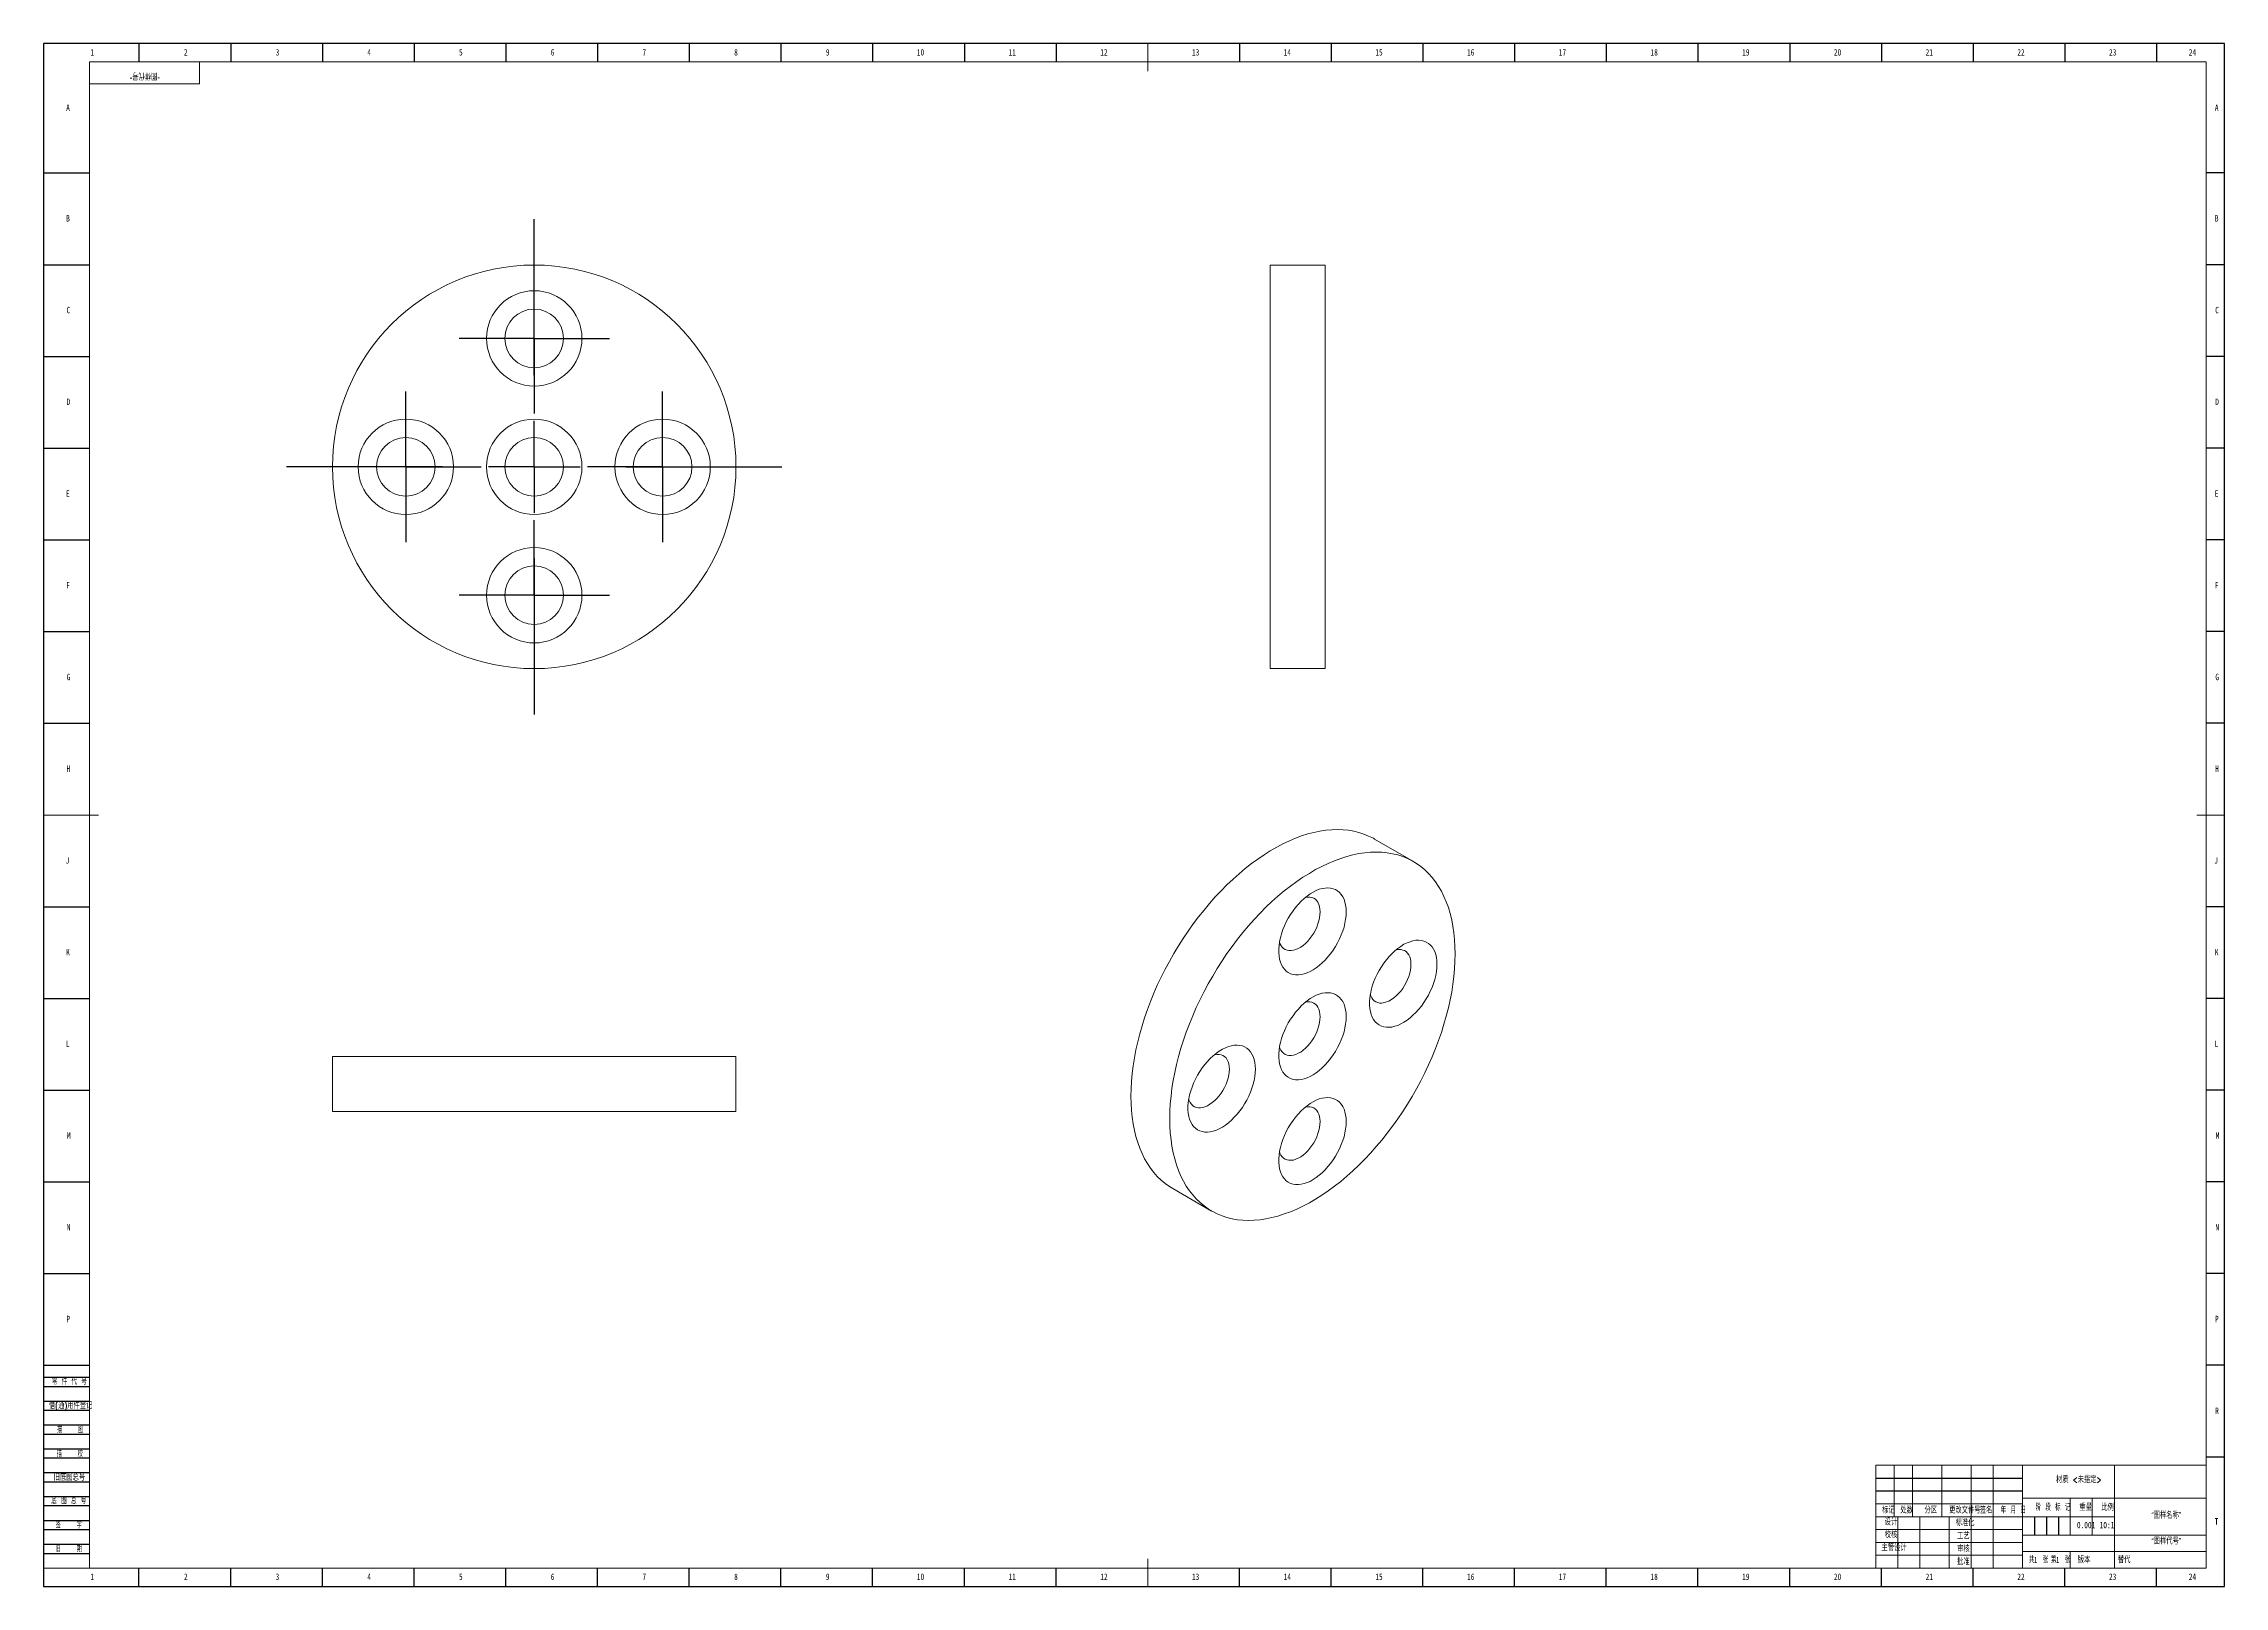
# Model space of a CAD drawing. Header units: millimetres. Extents: x 0 to 1189, y 0 to 841.
import ezdxf

# ---------------------------------------------------------------- set-up
doc = ezdxf.new("R2010")
doc.units = ezdxf.units.MM
for name, color, linetype in [('10', 7, 'Continuous'), ('5', 7, 'Continuous'), ('9', 7, 'Continuous'), ('SLD-0', 7, 'Continuous')]:
    doc.layers.add(name, color=color, linetype=linetype)
doc.styles.add('SLDTEXTSTYLE0', font='TXT', dxfattribs={"width": 0.7, "bigfont": 'bigfont'})
doc.styles.add('SLDTEXTSTYLE1', font='TXT', dxfattribs={"width": 0.6, "bigfont": 'bigfont'})
doc.styles.add('SLDTEXTSTYLE2', font='TXT', dxfattribs={"width": 0.614286, "bigfont": 'bigfont'})
doc.styles.add('SLDTEXTSTYLE3', font='TXT', dxfattribs={"width": 0.62, "bigfont": 'bigfont'})
doc.styles.add('SLDTEXTSTYLE4', font='TXT', dxfattribs={"width": 0.566667, "bigfont": 'bigfont'})
doc.styles.add('SLDTEXTSTYLE5', font='TXT', dxfattribs={"width": 0.7})

# ---------------------------------------------------------------- blocks, each defined once
blk = doc.blocks.new('SW_CENTERMARKSYMBOL_0')
at = {"layer": '10', "color": 0}
for p, q in [((0, 50), (0, 135)), ((0, 0), (0, 25)), ((-50, 0), (-135, 0)), ((0, 0), (-25, 0)), ((0, 0), (0, -25)), ((0, 0), (25, 0)), ((50, 0), (135, 0)), ((0, -50), (0, -135))]:
    blk.add_line(p, q, dxfattribs=at)
blk = doc.blocks.new('SW_CENTERMARKSYMBOL_1')
at = {"layer": '10', "color": 0}
for p, q in [((0, 25), (0, 41)), ((0, 0), (0, 25)), ((-25, 0), (-41, 0)), ((0, 0), (-25, 0)), ((0, 0), (0, -25)), ((0, 0), (25, 0)), ((25, 0), (41, 0)), ((0, -25), (0, -41))]:
    blk.add_line(p, q, dxfattribs=at)
blk = doc.blocks.new('SW_CENTERMARKSYMBOL_2')
at = {"layer": '10', "color": 0}
for p, q in [((0, 25), (0, 41)), ((0, 0), (0, 25)), ((-25, 0), (-41, 0)), ((0, 0), (-25, 0)), ((0, 0), (0, -25)), ((0, 0), (25, 0)), ((25, 0), (41, 0)), ((0, -25), (0, -41))]:
    blk.add_line(p, q, dxfattribs=at)
blk = doc.blocks.new('SW_CENTERMARKSYMBOL_3')
at = {"layer": '10', "color": 0}
for p, q in [((0, 25), (0, 41)), ((0, 0), (0, 25)), ((-25, 0), (-41, 0)), ((0, 0), (-25, 0)), ((0, 0), (0, -25)), ((0, 0), (25, 0)), ((25, 0), (41, 0)), ((0, -25), (0, -41))]:
    blk.add_line(p, q, dxfattribs=at)
blk = doc.blocks.new('SW_CENTERMARKSYMBOL_4')
at = {"layer": '10', "color": 0}
for p, q in [((0, 25), (0, 41)), ((0, 0), (0, 25)), ((-25, 0), (-41, 0)), ((0, 0), (-25, 0)), ((0, 0), (0, -25)), ((0, 0), (25, 0)), ((25, 0), (41, 0)), ((0, -25), (0, -41))]:
    blk.add_line(p, q, dxfattribs=at)

msp = doc.modelspace()

# ---------------------------------------------------------------- linework, layer by layer
at = {"color": 7, "linetype": 'Continuous', "lineweight": 15}
for p, q in [((698.7, 720.3), (668.7, 720.3)), ((668.7, 720.3), (668.7, 500.3)), ((698.7, 720.3), (698.7, 500.3)), ((668.7, 500.3), (698.7, 500.3)), ((746.8, 395.2), (725.6, 407.4)), ((157.5, 288.9), (157.5, 258.9)), ((377.5, 288.9), (157.5, 288.9)), ((377.5, 258.9), (377.5, 288.9)), ((377.5, 258.9), (157.5, 258.9)), ((615.6, 216.9), (636.8, 204.6))]:
    msp.add_line(p, q, dxfattribs=at)
at = {"color": 7, "linetype": 'Continuous', "lineweight": 15, "flags": 128}
for points in [[(725.6, 407.4), (725, 407.8), (722.4, 409), (719.8, 410.1), (717.1, 411), (714.3, 411.7), (711.4, 412.2), (708.5, 412.5), (705.4, 412.6), (702.3, 412.5), (699.1, 412.2), (695.9, 411.7), (692.6, 411), (689.3, 410.2), (685.9, 409.1), (682.6, 407.8), (679.2, 406.4), (675.7, 404.8), (672.3, 402.9), (668.8, 401), (665.4, 398.8), (662, 396.5), (658.6, 394), (655.2, 391.3), (651.8, 388.5), (648.5, 385.6), (645.2, 382.4), (642, 379.2), (638.8, 375.8), (635.7, 372.3), (632.7, 368.7), (629.7, 365), (626.8, 361.2), (624, 357.2), (621.3, 353.2), (618.7, 349.1), (616.2, 345), (613.8, 340.7), (611.5, 336.5), (609.3, 332.1), (607.2, 327.7), (605.3, 323.3), (603.5, 318.9), (601.8, 314.5), (600.3, 310), (598.9, 305.6), (597.6, 301.2), (596.5, 296.8), (595.5, 292.4), (594.7, 288.1), (594, 283.8), (593.5, 279.5), (593.1, 275.4), (592.9, 271.3), (592.8, 267.3), (592.9, 263.3), (593.1, 259.5), (593.5, 255.8), (594, 252.1), (594.7, 248.6), (595.5, 245.3), (596.5, 242), (597.6, 238.9), (598.9, 235.9), (600.3, 233.1), (601.8, 230.5), (603.5, 228), (605.3, 225.6), (607.2, 223.5), (609.3, 221.5), (611.5, 219.6), (613.8, 218), (615.6, 216.9)], [(769.6, 344.8), (769.5, 348.7), (769.3, 352.6), (768.9, 356.3), (768.3, 359.9), (767.7, 363.4), (766.8, 366.8), (765.9, 370.1), (764.7, 373.2), (763.5, 376.1), (762.1, 378.9), (760.5, 381.6), (758.8, 384.1), (757, 386.5), (755.1, 388.6), (753, 390.6), (750.9, 392.4), (748.6, 394.1), (746.2, 395.5), (743.7, 396.8), (741, 397.9), (738.3, 398.7), (735.5, 399.4), (732.6, 399.9), (729.7, 400.2), (726.6, 400.3), (723.5, 400.2), (720.3, 399.9), (717.1, 399.5), (713.8, 398.8), (710.5, 397.9), (707.2, 396.8), (703.8, 395.6), (700.4, 394.1), (696.9, 392.5), (693.5, 390.7), (690.1, 388.7), (686.6, 386.6), (683.2, 384.2), (679.8, 381.7), (676.4, 379.1), (673, 376.3), (669.7, 373.3), (666.4, 370.2), (663.2, 367), (660, 363.6), (656.9, 360.1), (653.9, 356.5), (650.9, 352.8), (648, 348.9), (645.2, 345), (642.5, 341), (639.9, 336.9), (637.4, 332.7), (635, 328.5), (632.7, 324.2), (630.5, 319.9), (628.4, 315.5), (626.5, 311.1), (624.7, 306.7), (623, 302.2), (621.5, 297.8), (620.1, 293.4), (618.8, 288.9), (617.7, 284.5), (616.7, 280.2), (615.9, 275.8), (615.2, 271.5), (614.7, 267.3), (614.3, 263.1), (614.1, 259), (614, 255), (614.1, 251.1), (614.3, 247.2), (614.7, 243.5), (615.2, 239.9), (615.9, 236.4), (616.7, 233), (617.7, 229.8), (618.8, 226.7), (620.1, 223.7), (621.5, 220.9), (623, 218.2), (624.7, 215.7), (626.5, 213.4), (628.4, 211.2), (630.5, 209.2), (632.7, 207.4), (635, 205.8), (637.4, 204.3), (639.9, 203), (642.5, 202), (645.2, 201.1), (648, 200.4), (650.9, 199.9), (653.9, 199.6), (656.9, 199.5), (660, 199.6), (663.2, 199.9), (666.4, 200.4), (669.7, 201), (673, 201.9), (676.4, 203), (679.8, 204.2), (683.2, 205.7), (686.6, 207.3), (690.1, 209.1), (693.5, 211.1), (696.9, 213.3), (700.4, 215.6), (703.8, 218.1), (707.2, 220.7), (710.5, 223.6), (713.8, 226.5), (717.1, 229.6), (720.3, 232.9), (723.5, 236.2), (726.6, 239.7), (729.7, 243.3), (732.6, 247.1), (735.5, 250.9), (738.3, 254.8), (741, 258.8), (743.7, 262.9), (746.2, 267.1), (748.6, 271.3), (750.9, 275.6), (753, 279.9), (755.1, 284.3), (757, 288.7), (758.8, 293.2), (760.5, 297.6), (762.1, 302), (763.5, 306.5), (764.7, 310.9), (765.9, 315.3), (766.8, 319.7), (767.7, 324), (768.3, 328.3), (768.9, 332.5), (769.3, 336.7), (769.5, 340.8), (769.6, 344.8)], [(710.2, 367.7), (710.1, 365.7), (709.9, 363.7), (709.5, 361.6), (709, 359.4), (708.3, 357.3), (707.5, 355.1), (706.6, 353), (705.5, 350.9), (704.3, 348.8), (703.1, 346.8), (701.7, 344.9), (700.2, 343.1), (698.7, 341.4), (697.1, 339.9), (695.5, 338.4), (693.9, 337.2), (692.2, 336.1), (690.5, 335.2), (688.9, 334.4), (687.2, 333.9), (685.6, 333.5), (684.1, 333.3), (682.6, 333.4), (681.2, 333.6), (679.9, 334), (678.6, 334.6), (677.5, 335.4), (676.5, 336.4), (675.7, 337.6), (674.9, 338.9), (674.3, 340.3), (673.9, 341.9), (673.6, 343.7), (673.4, 345.5), (673.4, 347.4), (673.6, 349.4), (673.9, 351.5), (674.3, 353.6), (674.9, 355.8), (675.7, 358), (676.5, 360.1), (677.5, 362.2), (678.6, 364.3), (679.9, 366.3), (681.2, 368.3), (682.6, 370.1), (684.1, 371.9), (685.6, 373.5), (687.2, 375), (688.9, 376.3), (690.5, 377.5), (692.2, 378.5), (693.9, 379.4), (695.5, 380), (697.1, 380.5), (698.7, 380.7), (700.2, 380.8), (701.7, 380.7), (703.1, 380.3), (704.3, 379.8), (705.5, 379.1), (706.6, 378.2), (707.5, 377.2), (708.3, 375.9), (709, 374.6), (709.5, 373), (709.9, 371.4), (710.1, 369.6), (710.2, 367.7)], [(696, 367.7), (695.9, 369.2), (695.7, 370.5), (695.3, 371.8), (694.8, 372.9), (694.2, 373.8), (693.4, 374.6), (692.5, 375.1), (691.5, 375.5), (690.4, 375.7), (689.2, 375.7), (688, 375.5), (687.8, 375.5)], [(673.8, 351.3), (674.1, 350.5), (674.6, 349.5), (675.3, 348.5), (676, 347.8), (676.9, 347.2), (678, 346.8), (679, 346.6), (680.2, 346.6), (681.5, 346.8), (682.7, 347.2), (684, 347.7), (685.4, 348.5), (686.7, 349.4), (688, 350.5), (689.2, 351.7), (690.4, 353.1), (691.5, 354.6), (692.5, 356.1), (693.4, 357.8), (694.2, 359.4), (694.8, 361.1), (695.3, 362.8), (695.7, 364.5), (695.9, 366.1), (696, 367.7)], [(759.7, 339.1), (759.6, 337.1), (759.4, 335.1), (759, 333), (758.5, 330.8), (757.8, 328.7), (757, 326.5), (756, 324.4), (755, 322.3), (753.8, 320.2), (752.5, 318.2), (751.2, 316.3), (749.7, 314.5), (748.2, 312.8), (746.6, 311.3), (745, 309.9), (743.4, 308.6), (741.7, 307.5), (740, 306.6), (738.4, 305.8), (736.7, 305.3), (735.1, 304.9), (733.6, 304.8), (732.1, 304.8), (730.7, 305), (729.4, 305.4), (728.1, 306.1), (727, 306.9), (726, 307.8), (725.1, 309), (724.4, 310.3), (723.8, 311.8), (723.4, 313.4), (723.1, 315.1), (722.9, 316.9), (722.9, 318.9), (723.1, 320.9), (723.4, 322.9), (723.8, 325.1), (724.4, 327.2), (725.1, 329.4), (726, 331.5), (727, 333.7), (728.1, 335.7), (729.4, 337.8), (730.7, 339.7), (732.1, 341.6), (733.6, 343.3), (735.1, 344.9), (736.7, 346.4), (738.4, 347.8), (740, 348.9), (741.7, 350), (743.4, 350.8), (745, 351.4), (746.6, 351.9), (748.2, 352.2), (749.7, 352.2), (751.2, 352.1), (752.5, 351.8), (753.8, 351.2), (755, 350.5), (756, 349.7), (757, 348.6), (757.8, 347.4), (758.5, 346), (759, 344.4), (759.4, 342.8), (759.6, 341), (759.7, 339.1)], [(745.5, 339.1), (745.4, 340.6), (745.2, 341.9), (744.8, 343.2), (744.3, 344.3), (743.7, 345.2), (742.9, 346), (742, 346.6), (741, 346.9), (739.9, 347.1), (738.7, 347.2), (737.4, 347), (737.3, 346.9)], [(723.3, 322.7), (723.6, 322), (724.1, 320.9), (724.8, 319.9), (725.5, 319.2), (726.4, 318.6), (727.4, 318.2), (728.5, 318), (729.7, 318), (731, 318.2), (732.2, 318.6), (733.5, 319.1), (734.9, 319.9), (736.2, 320.8), (737.4, 321.9), (738.7, 323.2), (739.9, 324.5), (741, 326), (742, 327.5), (742.9, 329.2), (743.7, 330.8), (744.3, 332.5), (744.8, 334.2), (745.2, 335.9), (745.4, 337.5), (745.5, 339.1)], [(710.2, 310.5), (710.1, 308.6), (709.9, 306.5), (709.5, 304.4), (709, 302.3), (708.3, 300.1), (707.5, 298), (706.6, 295.8), (705.5, 293.7), (704.3, 291.6), (703.1, 289.7), (701.7, 287.7), (700.2, 285.9), (698.7, 284.3), (697.1, 282.7), (695.5, 281.3), (693.9, 280), (692.2, 278.9), (690.5, 278), (688.9, 277.3), (687.2, 276.7), (685.6, 276.4), (684.1, 276.2), (682.6, 276.2), (681.2, 276.4), (679.9, 276.9), (678.6, 277.5), (677.5, 278.3), (676.5, 279.3), (675.7, 280.4), (674.9, 281.7), (674.3, 283.2), (673.9, 284.8), (673.6, 286.5), (673.4, 288.3), (673.4, 290.3), (673.6, 292.3), (673.9, 294.4), (674.3, 296.5), (674.9, 298.6), (675.7, 300.8), (676.5, 302.9), (677.5, 305.1), (678.6, 307.2), (679.9, 309.2), (681.2, 311.1), (682.6, 313), (684.1, 314.7), (685.6, 316.4), (687.2, 317.9), (688.9, 319.2), (690.5, 320.4), (692.2, 321.4), (693.9, 322.2), (695.5, 322.9), (697.1, 323.3), (698.7, 323.6), (700.2, 323.6), (701.7, 323.5), (703.1, 323.2), (704.3, 322.7), (705.5, 322), (706.6, 321.1), (707.5, 320), (708.3, 318.8), (709, 317.4), (709.5, 315.9), (709.9, 314.2), (710.1, 312.4), (710.2, 310.5)], [(673.8, 294.1), (674.1, 293.4), (674.6, 292.3), (675.3, 291.4), (676, 290.6), (676.9, 290), (678, 289.6), (679, 289.4), (680.2, 289.4), (681.5, 289.6), (682.7, 290), (684, 290.6), (685.4, 291.3), (686.7, 292.3), (688, 293.4), (689.2, 294.6), (690.4, 295.9), (691.5, 297.4), (692.5, 299), (693.4, 300.6), (694.2, 302.3), (694.8, 304), (695.3, 305.7), (695.7, 307.3), (695.9, 309), (696, 310.5)], [(696, 310.5), (695.9, 312), (695.7, 313.4), (695.3, 314.6), (694.8, 315.7), (694.2, 316.6), (693.4, 317.4), (692.5, 318), (691.5, 318.4), (690.4, 318.6), (689.2, 318.6), (688, 318.4), (687.8, 318.3)], [(660.7, 282), (660.6, 280), (660.4, 277.9), (660, 275.8), (659.5, 273.7), (658.8, 271.5), (658, 269.4), (657.1, 267.2), (656, 265.1), (654.8, 263.1), (653.6, 261.1), (652.2, 259.2), (650.7, 257.4), (649.2, 255.7), (647.6, 254.1), (646, 252.7), (644.4, 251.5), (642.7, 250.4), (641, 249.4), (639.4, 248.7), (637.7, 248.1), (636.1, 247.8), (634.6, 247.6), (633.1, 247.6), (631.7, 247.9), (630.4, 248.3), (629.1, 248.9), (628, 249.7), (627, 250.7), (626.2, 251.8), (625.4, 253.1), (624.8, 254.6), (624.4, 256.2), (624.1, 257.9), (623.9, 259.8), (623.9, 261.7), (624.1, 263.7), (624.4, 265.8), (624.8, 267.9), (625.4, 270.1), (626.2, 272.2), (627, 274.4), (628, 276.5), (629.1, 278.6), (630.4, 280.6), (631.7, 282.6), (633.1, 284.4), (634.6, 286.2), (636.1, 287.8), (637.7, 289.3), (639.4, 290.6), (641, 291.8), (642.7, 292.8), (644.4, 293.6), (646, 294.3), (647.6, 294.7), (649.2, 295), (650.7, 295.1), (652.2, 294.9), (653.6, 294.6), (654.8, 294.1), (656, 293.4), (657.1, 292.5), (658, 291.4), (658.8, 290.2), (659.5, 288.8), (660, 287.3), (660.4, 285.6), (660.6, 283.8), (660.7, 282)], [(646.5, 282), (646.4, 283.4), (646.2, 284.8), (645.8, 286), (645.3, 287.1), (644.7, 288.1), (643.9, 288.8), (643, 289.4), (642, 289.8), (640.9, 290), (639.7, 290), (638.5, 289.8), (638.3, 289.8)], [(624.3, 265.6), (624.6, 264.8), (625.1, 263.7), (625.8, 262.8), (626.5, 262), (627.4, 261.4), (628.5, 261), (629.6, 260.8), (630.7, 260.8), (632, 261), (633.2, 261.4), (634.6, 262), (635.9, 262.8), (637.2, 263.7), (638.5, 264.8), (639.7, 266), (640.9, 267.4), (642, 268.8), (643, 270.4), (643.9, 272), (644.7, 273.7), (645.3, 275.4), (645.8, 277.1), (646.2, 278.8), (646.4, 280.4), (646.5, 282)], [(710.2, 253.4), (710.1, 251.4), (709.9, 249.3), (709.5, 247.2), (709, 245.1), (708.3, 243), (707.5, 240.8), (706.6, 238.6), (705.5, 236.5), (704.3, 234.5), (703.1, 232.5), (701.7, 230.6), (700.2, 228.8), (698.7, 227.1), (697.1, 225.5), (695.5, 224.1), (693.9, 222.9), (692.2, 221.8), (690.5, 220.8), (688.9, 220.1), (687.2, 219.6), (685.6, 219.2), (684.1, 219), (682.6, 219.1), (681.2, 219.3), (679.9, 219.7), (678.6, 220.3), (677.5, 221.1), (676.5, 222.1), (675.7, 223.3), (674.9, 224.6), (674.3, 226), (673.9, 227.6), (673.6, 229.3), (673.4, 231.2), (673.4, 233.1), (673.6, 235.1), (673.9, 237.2), (674.3, 239.3), (674.9, 241.5), (675.7, 243.6), (676.5, 245.8), (677.5, 247.9), (678.6, 250), (679.9, 252), (681.2, 254), (682.6, 255.8), (684.1, 257.6), (685.6, 259.2), (687.2, 260.7), (688.9, 262), (690.5, 263.2), (692.2, 264.2), (693.9, 265.1), (695.5, 265.7), (697.1, 266.2), (698.7, 266.4), (700.2, 266.5), (701.7, 266.4), (703.1, 266), (704.3, 265.5), (705.5, 264.8), (706.6, 263.9), (707.5, 262.9), (708.3, 261.6), (709, 260.2), (709.5, 258.7), (709.9, 257), (710.1, 255.3), (710.2, 253.4)], [(673.8, 237), (674.1, 236.2), (674.6, 235.1), (675.3, 234.2), (676, 233.4), (676.9, 232.9), (678, 232.5), (679, 232.3), (680.2, 232.3), (681.5, 232.4), (682.7, 232.8), (684, 233.4), (685.4, 234.2), (686.7, 235.1), (688, 236.2), (689.2, 237.4), (690.4, 238.8), (691.5, 240.3), (692.5, 241.8), (693.4, 243.4), (694.2, 245.1), (694.8, 246.8), (695.3, 248.5), (695.7, 250.2), (695.9, 251.8), (696, 253.4)], [(696, 253.4), (695.9, 254.8), (695.7, 256.2), (695.3, 257.4), (694.8, 258.5), (694.2, 259.5), (693.4, 260.2), (692.5, 260.8), (691.5, 261.2), (690.4, 261.4), (689.2, 261.4), (688, 261.2), (687.8, 261.2)]]:
    msp.add_lwpolyline(points, dxfattribs=at)
at = {"color": 7, "linetype": 'Continuous', "lineweight": 15}
for centre, radius in [((267.5, 610.3), 110), ((267.5, 680.3), 26), ((267.5, 680.3), 16), ((197.5, 610.3), 26), ((267.5, 610.3), 26), ((337.5, 610.3), 26), ((197.5, 610.3), 16), ((267.5, 610.3), 16), ((337.5, 610.3), 16), ((267.5, 540.3), 26), ((267.5, 540.3), 16)]:
    msp.add_circle(centre, radius, dxfattribs=at)
at = {"layer": '5', "color": 7}
for p, q in [((1189, 841), (0, 841)), ((0, 841), (0, 0)), ((1189, 0), (1189, 841)), ((0, 114), (25, 114)), ((0, 109), (25, 109)), ((0, 101), (25, 101)), ((0, 96), (25, 96)), ((0, 88), (25, 88)), ((0, 83), (25, 83)), ((0, 75), (25, 75)), ((0, 70), (25, 70)), ((0, 62), (25, 62)), ((0, 57), (25, 57)), ((0, 49), (25, 49)), ((999, 59), (1079, 59)), ((999, 52), (1079, 52)), ((0, 44), (25, 44)), ((0, 36), (25, 36)), ((1085.5, 38), (1085.5, 28)), ((1092, 38), (1092, 28)), ((1098.5, 38), (1098.5, 28)), ((0, 31), (25, 31)), ((0, 23), (25, 23)), ((0, 18), (25, 18)), ((0, 0), (1189, 0))]:
    msp.add_line(p, q, dxfattribs=at)
at = {"layer": '5'}
for p, q in [((52, 841), (52, 831.1)), ((102, 841), (102, 831.1)), ((152, 841), (152, 831.1)), ((202, 841), (202, 831.1)), ((252, 841), (252, 831.1)), ((302, 841), (302, 831.1)), ((352, 841), (352, 831.1)), ((402, 841), (402, 831.1)), ((452, 841), (452, 831.1)), ((502, 841), (502, 831.1)), ((552, 841), (552, 831.1)), ((652, 841), (652, 831.1)), ((702, 841), (702, 831.1)), ((752, 841), (752, 831.1)), ((802, 841), (802, 831.1)), ((852, 841), (852, 831.1)), ((902, 841), (902, 831.1)), ((952, 841), (952, 831.1)), ((1002, 841), (1002, 831.1)), ((1052, 841), (1052, 831.1)), ((1102, 841), (1102, 831.1)), ((1152, 841), (1152, 831.1)), ((0, 770.5), (25, 770.5)), ((1189, 770.5), (1179, 770.5)), ((0, 720.5), (25, 720.5)), ((1189, 720.5), (1179, 720.5)), ((0, 670.5), (25, 670.5)), ((1189, 670.5), (1179, 670.5)), ((0, 620.5), (25, 620.5)), ((1189, 620.5), (1179, 620.5)), ((0, 570.5), (25, 570.5)), ((1189, 570.5), (1179, 570.5)), ((0, 520.5), (25, 520.5)), ((1189, 520.5), (1179, 520.5)), ((0, 470.5), (25, 470.5)), ((1189, 470.5), (1179, 470.5)), ((0, 370.5), (25, 370.5)), ((1189, 370.5), (1179, 370.5)), ((0, 320.5), (25, 320.5)), ((1189, 320.5), (1179, 320.5)), ((0, 270.5), (25, 270.5)), ((1189, 270.5), (1179, 270.5)), ((0, 220.5), (25, 220.5)), ((1189, 220.5), (1179, 220.5)), ((0, 170.5), (25, 170.5)), ((1189, 170.5), (1179, 170.5)), ((0, 120.5), (25, 120.5)), ((1189, 120.5), (1179, 120.5)), ((1189, 70.5), (1179, 70.5)), ((52, 0), (52, 10)), ((102, 0), (102, 10)), ((152, 0), (152, 10)), ((202, 0), (202, 10)), ((252, 0), (252, 10)), ((302, 0), (302, 10)), ((352, 0), (352, 10)), ((402, 0), (402, 10)), ((452, 0), (452, 10)), ((502, 0), (502, 10)), ((552, 0), (552, 10)), ((652, 0), (652, 10)), ((702, 0), (702, 10)), ((752, 0), (752, 10)), ((802, 0), (802, 10)), ((852, 0), (852, 10)), ((902, 0), (902, 10)), ((952, 0), (952, 10)), ((1002, 0), (1002, 10)), ((1052, 0), (1052, 10)), ((1102, 0), (1102, 10)), ((1152, 0), (1152, 10))]:
    msp.add_line(p, q, dxfattribs=at)
at = {"layer": '5', "lineweight": 15}
for p, q in [((602, 841), (602, 826)), ((0, 420.5), (30, 420.5)), ((1189, 420.5), (1174, 420.5)), ((602, 0), (602, 15)), ((1105, 19), (1105, 10))]:
    msp.add_line(p, q, dxfattribs=at)
at = {"layer": '5', "color": 7, "lineweight": 15}
for p, q in [((1179, 831.1), (25, 831.1)), ((25, 831.1), (25, 10)), ((85, 819), (85, 831)), ((1179, 10), (1179, 831.1)), ((25, 819), (85, 819)), ((999, 66), (1179, 66)), ((999, 66), (999, 10)), ((1009, 66), (1009, 38)), ((1019, 66), (1019, 38)), ((1035, 66), (1035, 38)), ((1051, 66), (1051, 10)), ((1063, 66), (1063, 10)), ((1079, 66), (1079, 10)), ((1129, 66), (1129, 38)), ((1079, 48), (1179, 48)), ((1105, 48), (1105, 28)), ((1117, 48), (1117, 28)), ((999, 45), (1079, 45)), ((999, 38), (1129, 38)), ((1011, 38), (1011, 10)), ((1023, 38), (1023, 10)), ((1039, 38), (1039, 10)), ((1129, 38), (1129, 10)), ((999, 31), (1079, 31)), ((999, 24), (1079, 24)), ((1079, 28), (1179, 28)), ((999, 17), (1079, 17)), ((1079, 19), (1179, 19)), ((0, 10), (1179, 10))]:
    msp.add_line(p, q, dxfattribs=at)

# ---------------------------------------------------------------- block references
at = {"layer": '10'}
for name, p in [('SW_CENTERMARKSYMBOL_0', (267.5, 610.3)), ('SW_CENTERMARKSYMBOL_2', (267.5, 680.3)), ('SW_CENTERMARKSYMBOL_4', (197.5, 610.3)), ('SW_CENTERMARKSYMBOL_1', (337.5, 610.3)), ('SW_CENTERMARKSYMBOL_3', (267.5, 540.3))]:
    msp.add_blockref(name, p, dxfattribs=at)

# ---------------------------------------------------------------- texts
at = {"layer": '10', "char_height": 3.5}
for s, insert, attachment_point, style in [('1', (26.5, 838), 2, 'SLDTEXTSTYLE5'), ('2', (77.5, 838), 2, 'SLDTEXTSTYLE5'), ('3', (127.5, 838), 2, 'SLDTEXTSTYLE5'), ('4', (177.5, 838), 2, 'SLDTEXTSTYLE5'), ('5', (227.5, 838), 2, 'SLDTEXTSTYLE5'), ('6', (277.5, 838), 2, 'SLDTEXTSTYLE5'), ('7', (327.5, 838), 2, 'SLDTEXTSTYLE5'), ('8', (377.5, 838), 2, 'SLDTEXTSTYLE5'), ('9', (427.5, 838), 2, 'SLDTEXTSTYLE5'), ('10', (478.1, 838), 2, 'SLDTEXTSTYLE5'), ('11', (528.1, 838), 2, 'SLDTEXTSTYLE5'), ('12', (578.1, 838), 2, 'SLDTEXTSTYLE5'), ('13', (628.1, 838), 2, 'SLDTEXTSTYLE5'), ('14', (678.1, 838), 2, 'SLDTEXTSTYLE5'), ('15', (728.1, 838), 2, 'SLDTEXTSTYLE5'), ('16', (778.1, 838), 2, 'SLDTEXTSTYLE5'), ('17', (828.1, 838), 2, 'SLDTEXTSTYLE5'), ('18', (878.1, 838), 2, 'SLDTEXTSTYLE5'), ('19', (928.1, 838), 2, 'SLDTEXTSTYLE5'), ('20', (978.1, 838), 2, 'SLDTEXTSTYLE5'), ('21', (1028.1, 838), 2, 'SLDTEXTSTYLE5'), ('22', (1078.1, 838), 2, 'SLDTEXTSTYLE5'), ('23', (1128.1, 838), 2, 'SLDTEXTSTYLE5'), ('24', (1171.6, 838), 2, 'SLDTEXTSTYLE5'), ('A', (13.3, 807.8), 2, 'SLDTEXTSTYLE5'), ('A', (1184.8, 807.8), 2, 'SLDTEXTSTYLE5'), ('B', (13.3, 747.5), 2, 'SLDTEXTSTYLE5'), ('B', (1184.8, 747.5), 2, 'SLDTEXTSTYLE5'), ('C', (13.5, 697.5), 2, 'SLDTEXTSTYLE5'), ('C', (1185, 697.5), 2, 'SLDTEXTSTYLE5'), ('D', (13.5, 647.5), 2, 'SLDTEXTSTYLE5'), ('D', (1185, 647.5), 2, 'SLDTEXTSTYLE5'), ('E', (13.3, 597.5), 2, 'SLDTEXTSTYLE5'), ('E', (1184.8, 597.5), 2, 'SLDTEXTSTYLE5'), ('F', (13.3, 547.5), 2, 'SLDTEXTSTYLE5'), ('F', (1184.8, 547.5), 2, 'SLDTEXTSTYLE5'), ('G', (13.6, 497.5), 2, 'SLDTEXTSTYLE5'), ('G', (1185.1, 497.5), 2, 'SLDTEXTSTYLE5'), ('H', (13.5, 447.5), 2, 'SLDTEXTSTYLE5'), ('H', (1185, 447.5), 2, 'SLDTEXTSTYLE5'), ('J', (13, 397.5), 2, 'SLDTEXTSTYLE5'), ('J', (1184.5, 397.5), 2, 'SLDTEXTSTYLE5'), ('K', (13.3, 347.5), 2, 'SLDTEXTSTYLE5'), ('K', (1184.8, 347.5), 2, 'SLDTEXTSTYLE5'), ('L', (13.2, 297.5), 2, 'SLDTEXTSTYLE5'), ('L', (1184.7, 297.5), 2, 'SLDTEXTSTYLE5'), ('M', (13.7, 247.5), 2, 'SLDTEXTSTYLE5'), ('M', (1185.2, 247.5), 2, 'SLDTEXTSTYLE5'), ('N', (13.6, 197.5), 2, 'SLDTEXTSTYLE5'), ('N', (1185.1, 197.5), 2, 'SLDTEXTSTYLE5'), ('P', (13.4, 147.5), 2, 'SLDTEXTSTYLE5'), ('P', (1184.9, 147.5), 2, 'SLDTEXTSTYLE5'), ('R', (1185, 97.5), 2, 'SLDTEXTSTYLE5'), ('材质 <未指定>', (1109.6, 59.9), 2, 'SLDTEXTSTYLE0'), ('“图样名称”', (1157.3, 40.5), 2, 'SLDTEXTSTYLE0'), ('T', (1184.7, 37.2), 2, 'SLDTEXTSTYLE5'), ('校核', (1007.2, 29.9), 2, 'SLDTEXTSTYLE0'), ('0.001', (1113.6, 35.2), 2, 'SLDTEXTSTYLE5'), ('“图样代号”', (1157.3, 26.4), 2, 'SLDTEXTSTYLE0'), ('主管设计', (1008.9, 22.8), 2, 'SLDTEXTSTYLE0'), ('1', (1085.1, 16.2), 1, 'SLDTEXTSTYLE5'), ('1', (1097.1, 16.2), 1, 'SLDTEXTSTYLE5'), ('1', (26.5, 7), 2, 'SLDTEXTSTYLE5'), ('2', (77.5, 7), 2, 'SLDTEXTSTYLE5'), ('3', (127.5, 7), 2, 'SLDTEXTSTYLE5'), ('4', (177.5, 7), 2, 'SLDTEXTSTYLE5'), ('5', (227.5, 7), 2, 'SLDTEXTSTYLE5'), ('6', (277.5, 7), 2, 'SLDTEXTSTYLE5'), ('7', (327.5, 7), 2, 'SLDTEXTSTYLE5'), ('8', (377.5, 7), 2, 'SLDTEXTSTYLE5'), ('9', (427.5, 7), 2, 'SLDTEXTSTYLE5'), ('10', (478.1, 7), 2, 'SLDTEXTSTYLE5'), ('11', (528.1, 7), 2, 'SLDTEXTSTYLE5'), ('12', (578.1, 7), 2, 'SLDTEXTSTYLE5'), ('13', (628.1, 7), 2, 'SLDTEXTSTYLE5'), ('14', (678.1, 7), 2, 'SLDTEXTSTYLE5'), ('15', (728.1, 7), 2, 'SLDTEXTSTYLE5'), ('16', (778.1, 7), 2, 'SLDTEXTSTYLE5'), ('17', (828.1, 7), 2, 'SLDTEXTSTYLE5'), ('18', (878.1, 7), 2, 'SLDTEXTSTYLE5'), ('19', (928.1, 7), 2, 'SLDTEXTSTYLE5'), ('20', (978.1, 7), 2, 'SLDTEXTSTYLE5'), ('21', (1028.1, 7), 2, 'SLDTEXTSTYLE5'), ('22', (1078.1, 7), 2, 'SLDTEXTSTYLE5'), ('23', (1128.1, 7), 2, 'SLDTEXTSTYLE5'), ('24', (1171.6, 7), 2, 'SLDTEXTSTYLE5')]:
    msp.add_mtext(s, dxfattribs=dict(at, insert=insert, attachment_point=attachment_point, style=style))
at = {"layer": '10', "color": 7, "insert": (1112.5, 16.2), "char_height": 3.5, "attachment_point": 2, "style": 'SLDTEXTSTYLE0'}
msp.add_mtext('版本', dxfattribs=at)
at = {"layer": '9', "color": 7, "char_height": 3.5}
for s, insert, attachment_point, style in [('零 件 代 号', (4.5, 113.4), 1, 'SLDTEXTSTYLE2'), ('借(通)用件登记', (2.9, 100.3), 1, 'SLDTEXTSTYLE0'), ('描    图', (14.4, 87.2), 2, 'SLDTEXTSTYLE4'), ('描    校', (14.3, 74.1), 2, 'SLDTEXTSTYLE4'), ('旧底图总号', (5.5, 61.2), 1, 'SLDTEXTSTYLE0'), ('底 图 总 号', (4.2, 48.4), 1, 'SLDTEXTSTYLE2'), ('标记', (1005.8, 43.3), 2, 'SLDTEXTSTYLE0'), ('设计', (1007.2, 36.8), 2, 'SLDTEXTSTYLE0'), ('处数', (1015.8, 43.3), 2, 'SLDTEXTSTYLE0'), ('分区', (1028.9, 43.3), 2, 'SLDTEXTSTYLE0'), ('更改文件号', (1047.5, 43.3), 2, 'SLDTEXTSTYLE0'), ('标准化', (1047.6, 36.4), 2, 'SLDTEXTSTYLE0'), ('签名', (1059.1, 43.3), 2, 'SLDTEXTSTYLE0'), ('年 月 日', (1073.9, 43.3), 2, 'SLDTEXTSTYLE3'), ('阶 段 标 记', (1095.5, 44.8), 2, 'SLDTEXTSTYLE2'), ('重量', (1113.4, 44.8), 2, 'SLDTEXTSTYLE0'), ('比例', (1125.3, 44.8), 2, 'SLDTEXTSTYLE0'), ('签    字', (13.7, 35.2), 2, 'SLDTEXTSTYLE4'), ('工艺', (1046.7, 29.2), 2, 'SLDTEXTSTYLE0'), ('日    期', (13.8, 22.2), 2, 'SLDTEXTSTYLE4'), ('批准', (1046.7, 15.2), 2, 'SLDTEXTSTYLE0'), ('审核', (1046.7, 22.2), 2, 'SLDTEXTSTYLE0'), ('共  张', (1087.7, 16.2), 2, 'SLDTEXTSTYLE1'), ('第  张', (1099.7, 16.2), 2, 'SLDTEXTSTYLE1')]:
    msp.add_mtext(s, dxfattribs=dict(at, insert=insert, attachment_point=attachment_point, style=style))
at = {"layer": 'SLD-0', "insert": (55.2, 821.7), "char_height": 3.5, "attachment_point": 2, "rotation": 180, "style": 'SLDTEXTSTYLE0'}
msp.add_mtext('“图样代号”', dxfattribs=at)
at = {"layer": 'SLD-0', "char_height": 3.5}
for s, insert, attachment_point, style in [('10:1', (1125, 35.2), 2, 'SLDTEXTSTYLE5'), ('替代', (1130.9, 16.2), 1, 'SLDTEXTSTYLE0')]:
    msp.add_mtext(s, dxfattribs=dict(at, insert=insert, attachment_point=attachment_point, style=style))

doc.saveas('drawing.dxf')
